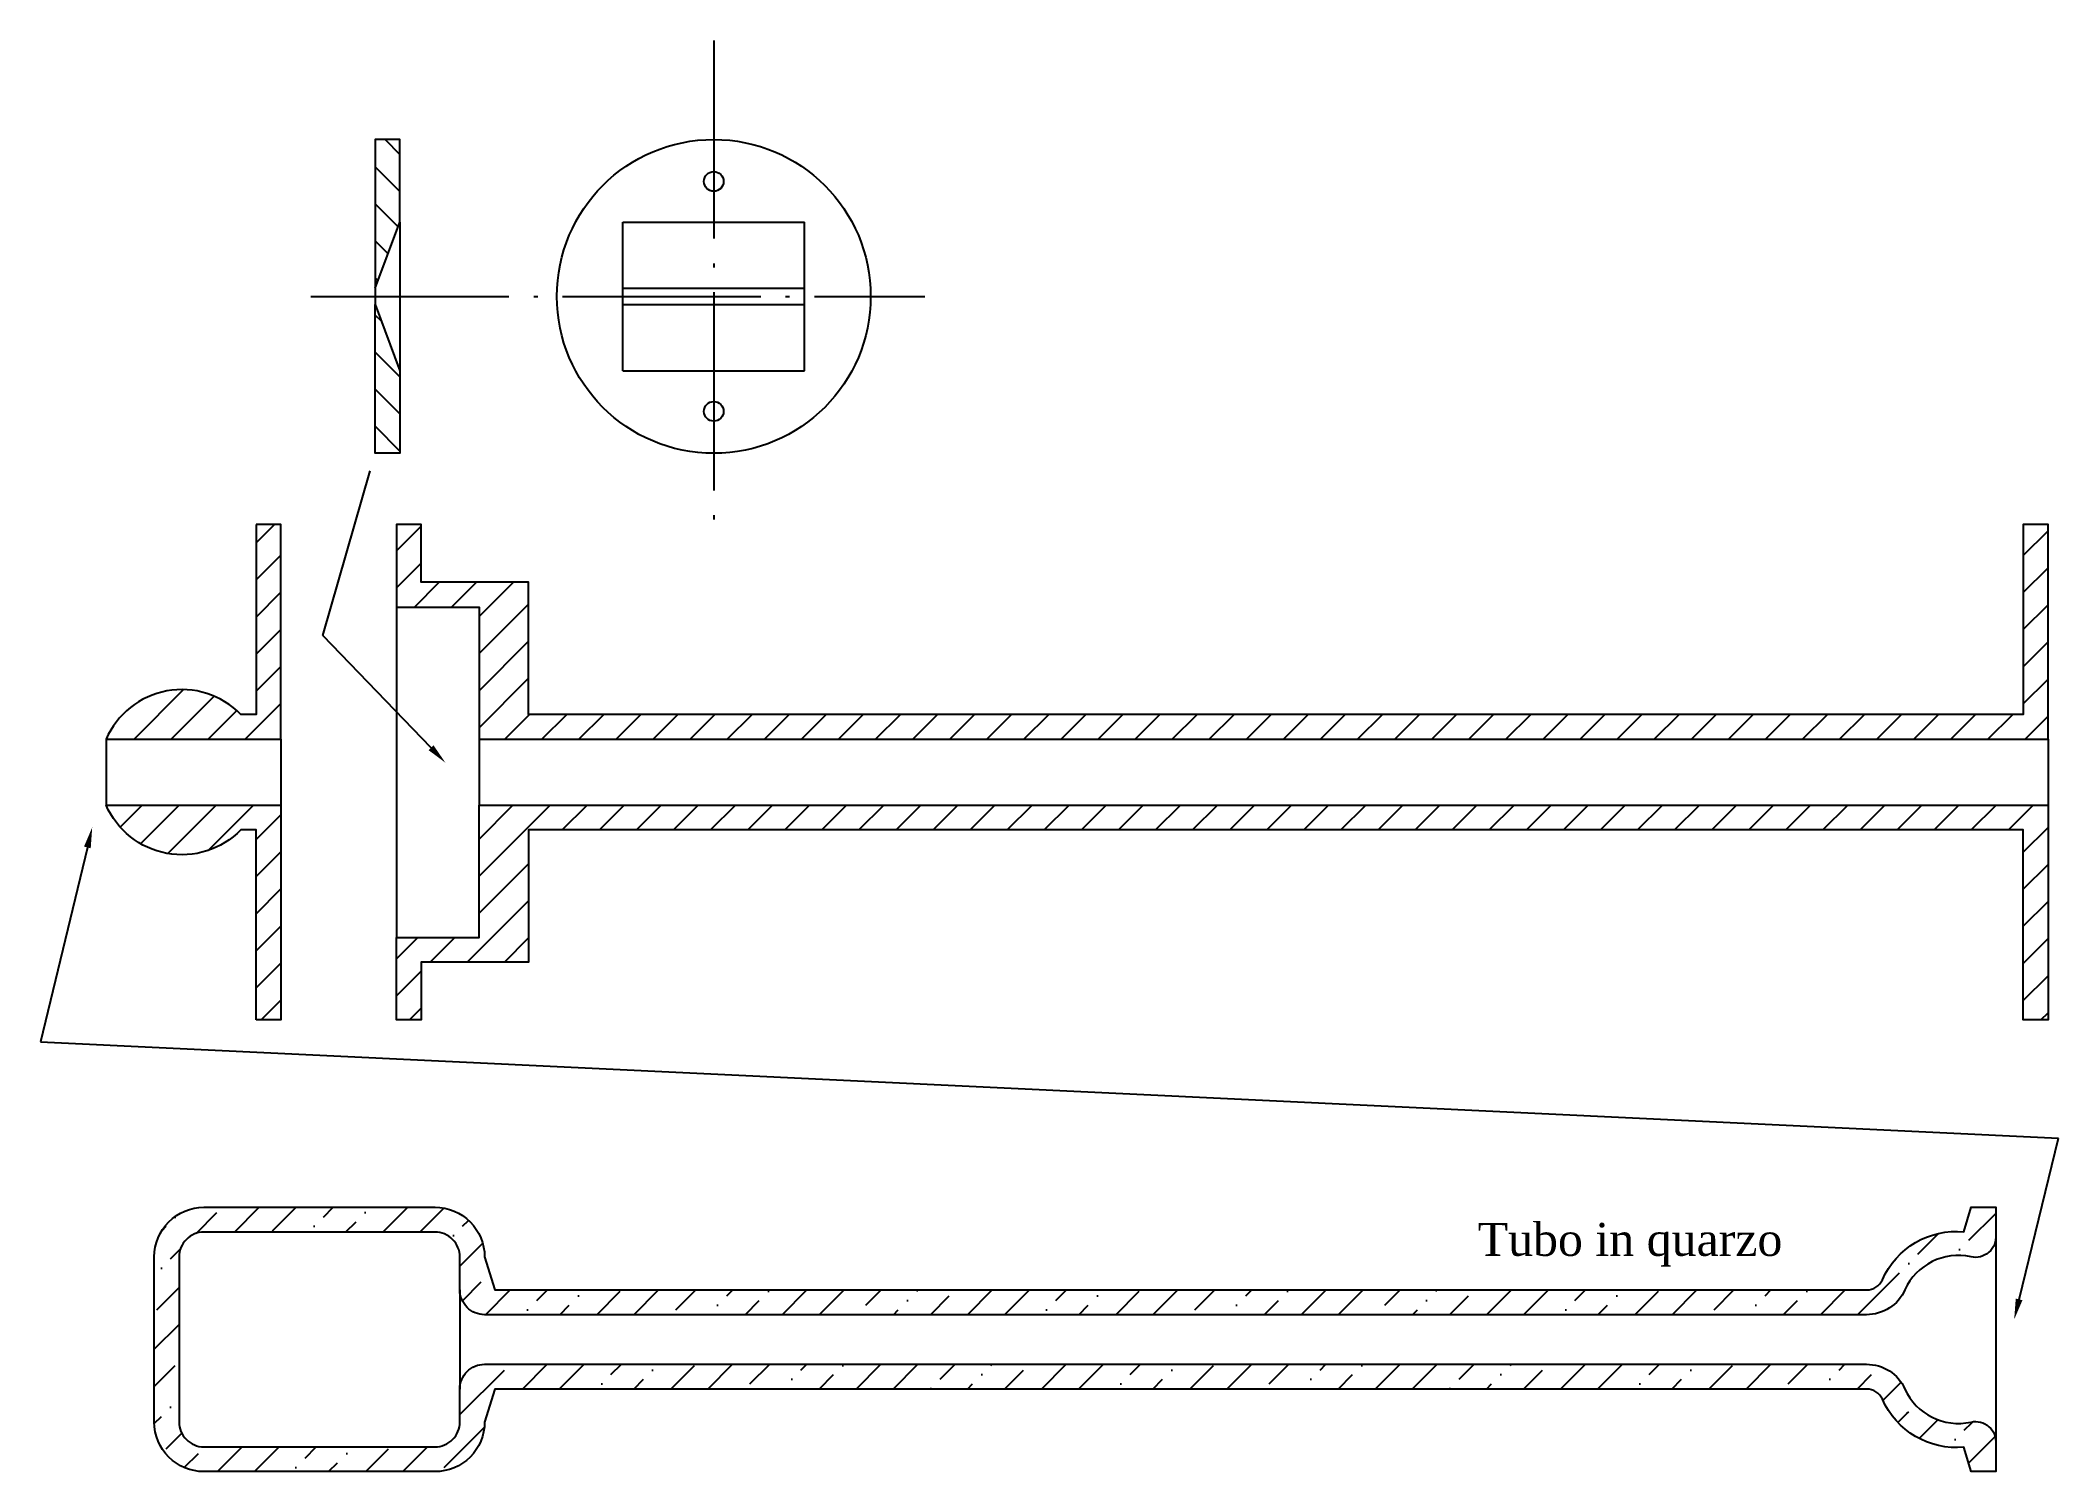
# Model space of a CAD drawing. Extents: x 4 to 248, y 25 to 199.
import ezdxf

# ---------------------------------------------------------------- set-up
doc = ezdxf.new("R2010")
doc.units = 0
doc.linetypes.add('ACAD_ISO04W100', pattern=[30.5, 24, -3, 0.5, -3])
for name, color, linetype in [('CONTORNI', 7, 'CONTINUOUS'), ('TRATTEGGI', 7, 'CONTINUOUS'), ('TRATTEGGIO', 7, 'CONTINUOUS')]:
    doc.layers.add(name, color=color, linetype=linetype)
doc.styles.get("Standard").update_dxf_attribs({"font": 'TIMES.TTF'})

msp = doc.modelspace()

# ---------------------------------------------------------------- hatches: boundary and pattern name
at = {"layer": 'CONTORNI'}
h = msp.add_hatch(dxfattribs=at)
h.set_pattern_fill('ANSI31', color=256, style=0)
edge = h.paths.add_edge_path()
edge.add_line((30, 140), (30, 117))
edge.add_line((30, 117), (28.14, 117))
edge.add_arc((21, 110), 10, 44.427, 156.4218)
edge.add_line((11.83, 114), (33, 114))
edge.add_line((33, 114), (33, 140))
edge.add_line((33, 140), (30, 140))
edge = h.paths.add_edge_path()
edge.add_line((30, 80), (30, 103))
edge.add_line((30, 103), (28.14, 103))
edge.add_arc((21, 110), 10, 203.5782, 315.573, ccw=False)
edge.add_line((11.83, 106), (33, 106))
edge.add_line((33, 106), (33, 80))
edge.add_line((33, 80), (30, 80))
h.paths.add_polyline_path([(57, 106), (247, 106), (247, 80), (244, 80), (244, 103), (63, 103), (63, 87), (50, 87), (50, 80), (47, 80), (47, 90), (57, 90)])
h.paths.add_polyline_path([(57, 114), (247, 114), (247, 140), (244, 140), (244, 117), (63, 117), (63, 133), (50, 133), (50, 140), (47, 140), (47, 130), (57, 130)])
at = {"layer": 'TRATTEGGI'}
h = msp.add_hatch(dxfattribs=at)
h.set_pattern_fill('ANSI36', color=256, style=0)
edge = h.paths.add_edge_path()
edge.add_line((17.67, 41.31), (17.67, 51.31))
edge.add_arc((23.67, 51.31), 6, 90, 180, ccw=False)
edge.add_line((23.67, 57.31), (51.67, 57.31))
edge.add_arc((51.67, 51.31), 6, 0, 90, ccw=False)
edge.add_line((57.67, 51.31), (58.91, 47.31))
edge.add_line((58.91, 47.31), (60.67, 47.31))
edge.add_line((60.67, 47.31), (225.02, 47.31))
edge.add_arc((225.02, 49.41), 2.1, 270, 335.6671)
edge.add_arc((235.92, 44.58), 9.82, 84.7685, 156.2099, ccw=False)
edge.add_line((236.81, 54.36), (237.67, 57.31))
edge.add_line((237.67, 57.31), (240.67, 57.31))
edge.add_line((240.67, 57.31), (240.67, 53.96))
edge.add_arc((238.21, 53.72), 2.47, -102.537, 5.4283, ccw=False)
edge.add_arc((236.13, 44.39), 7.09, 77.463, 155.6671)
edge.add_arc((225.02, 49.41), 5.1, 270, 335.6671, ccw=False)
edge.add_line((225.02, 44.31), (57.67, 44.31))
edge.add_arc((57.67, 47.31), 3, 180, 270, ccw=False)
edge.add_line((54.67, 47.31), (54.67, 51.31))
edge.add_arc((51.67, 51.31), 3, 0, 90)
edge.add_line((51.67, 54.31), (23.67, 54.31))
edge.add_arc((23.67, 51.31), 3, 90, 180)
edge.add_line((20.67, 51.31), (20.67, 41.31))
edge.add_line((20.67, 41.31), (20.67, 31.31))
edge.add_arc((23.67, 31.31), 3, 180, 270)
edge.add_line((23.67, 28.31), (51.67, 28.31))
edge.add_arc((51.67, 31.31), 3, 270, 360)
edge.add_line((54.67, 31.31), (54.67, 35.31))
edge.add_arc((57.67, 35.31), 3, 90, 180, ccw=False)
edge.add_line((57.67, 38.31), (225.02, 38.31))
edge.add_arc((225.02, 33.2), 5.1, 24.3329, 90, ccw=False)
edge.add_arc((236.13, 38.23), 7.09, 204.3329, 282.537)
edge.add_arc((238.21, 28.89), 2.47, -5.4283, 102.537, ccw=False)
edge.add_line((240.67, 28.66), (240.67, 25.31))
edge.add_line((240.67, 25.31), (237.67, 25.31))
edge.add_line((237.67, 25.31), (236.81, 28.26))
edge.add_arc((235.92, 38.03), 9.82, 203.7901, 275.2315, ccw=False)
edge.add_arc((225.02, 33.2), 2.1, 24.3329, 90)
edge.add_line((225.02, 35.31), (60.67, 35.31))
edge.add_line((60.67, 35.31), (58.91, 35.31))
edge.add_line((58.91, 35.31), (57.67, 31.31))
edge.add_arc((51.67, 31.31), 6, -90, 0, ccw=False)
edge.add_line((51.67, 25.31), (23.67, 25.31))
edge.add_arc((23.67, 31.31), 6, 180, 270, ccw=False)
edge.add_line((17.67, 31.31), (17.67, 41.31))
at = {"layer": 'TRATTEGGIO', "linetype": 'CONTINUOUS'}
h = msp.add_hatch(dxfattribs=at)
h.set_pattern_fill('ANSI31', color=256, angle=90, style=0)
h.set_pattern_definition([(135, (-103.581, -32.389), (-2.245064, -2.245064), [])])
h.paths.add_polyline_path([(44.42, 168.61), (47.42, 176.61), (47.42, 186.61), (44.42, 186.61)])
h.paths.add_polyline_path([(44.42, 166.61), (47.42, 158.61), (47.42, 148.61), (44.42, 148.61)])

# ---------------------------------------------------------------- linework, layer by layer
at = {"layer": 'CONTORNI', "linetype": 'ACAD_ISO04W100'}
for p, q in [((85.42, 198.61), (85.42, 139.61)), ((36.61, 167.61), (110.99, 167.61))]:
    msp.add_line(p, q, dxfattribs=at)
at = {"layer": 'CONTORNI', "linetype": 'CONTINUOUS'}
for p, q in [((47.42, 176.61), (47.42, 158.61)), ((74.42, 176.61), (96.42, 176.61)), ((74.42, 158.61), (74.42, 176.61)), ((96.42, 158.61), (96.42, 176.61)), ((44.42, 168.61), (44.42, 166.61)), ((74.42, 168.61), (96.42, 168.61)), ((74.42, 166.61), (96.42, 166.61)), ((74.42, 158.61), (96.42, 158.61))]:
    msp.add_line(p, q, dxfattribs=at)
at = {"layer": 'CONTORNI'}
for p, q in [((47, 130), (47, 90)), ((11.83, 114), (11.83, 106)), ((33, 114), (33, 106)), ((57, 114), (57, 106)), ((247, 114), (247, 106)), ((240.67, 53.96), (240.67, 28.66)), ((54.67, 47.31), (54.67, 35.31))]:
    msp.add_line(p, q, dxfattribs=at)
at = {"layer": 'CONTORNI', "linetype": 'CONTINUOUS'}
for points in [[(44.42, 168.61), (47.42, 176.61), (47.42, 186.61), (44.42, 186.61), (44.42, 168.61)], [(44.42, 166.61), (47.42, 158.61), (47.42, 148.61), (44.42, 148.61), (44.42, 166.61)]]:
    msp.add_lwpolyline(points, close=True, dxfattribs=at)
at = {"layer": 'CONTORNI'}
for points in [[(30, 140), (30, 117), (28.14, 117, 0.53168), (11.83, 114), (33, 114), (33, 140)], [(30, 80), (30, 103), (28.14, 103, -0.53168), (11.83, 106), (33, 106), (33, 80)], [(17.67, 41.31), (17.67, 51.31, -0.414214), (23.67, 57.31), (51.67, 57.31, -0.414214), (57.67, 51.31), (58.91, 47.31), (60.67, 47.31), (225.02, 47.31, 0.294634), (226.94, 48.54, -0.322227), (236.81, 54.36), (237.67, 57.31), (240.67, 57.31), (240.67, 53.96, -0.509335), (237.67, 51.31, 0.355121), (229.67, 47.31, -0.294634), (225.02, 44.31), (57.67, 44.31, -0.414214), (54.67, 47.31), (54.67, 51.31, 0.414214), (51.67, 54.31), (23.67, 54.31, 0.414214), (20.67, 51.31), (20.67, 41.31), (20.67, 31.31, 0.414214), (23.67, 28.31), (51.67, 28.31, 0.414214), (54.67, 31.31), (54.67, 35.31, -0.414214), (57.67, 38.31), (225.02, 38.31, -0.294634), (229.67, 35.31, 0.355121), (237.67, 31.31, -0.509335), (240.67, 28.66), (240.67, 25.31), (237.67, 25.31), (236.81, 28.26, -0.322227), (226.94, 34.07, 0.294634), (225.02, 35.31), (60.67, 35.31), (58.91, 35.31), (57.67, 31.31, -0.414214), (51.67, 25.31), (23.67, 25.31, -0.414214), (17.67, 31.31)]]:
    msp.add_lwpolyline(points, format="xyb", close=True, dxfattribs=at)
for points in [[(57, 114), (247, 114), (247, 140), (244, 140), (244, 117), (63, 117), (63, 133), (50, 133), (50, 140), (47, 140), (47, 130), (57, 130), (57, 114)], [(57, 106), (247, 106), (247, 80), (244, 80), (244, 103), (63, 103), (63, 87), (50, 87), (50, 80), (47, 80), (47, 90), (57, 90), (57, 106)]]:
    msp.add_lwpolyline(points, close=True, dxfattribs=at)
at = {"layer": 'CONTORNI', "linetype": 'CONTINUOUS'}
for centre, radius in [((85.42, 167.61), 19), ((85.42, 181.53), 1.19), ((85.42, 153.69), 1.19)]:
    msp.add_circle(centre, radius, dxfattribs=at)
at = {"layer": 'TRATTEGGI'}
for p, q in [((38.09, 126.54), (43.8, 146.5)), ((51.19, 112.95), (38.09, 126.54)), ((9.56, 100.89), (3.87, 77.33)), ((3.87, 77.33), (248.28, 65.68)), ((243.5, 46.16), (248.28, 65.68))]:
    msp.add_line(p, q, dxfattribs=at)
for points in [[(51.49, 113.24), (50.89, 112.66), (52.92, 111.15)], [(9.16, 100.99), (9.97, 100.79), (10.15, 103.32)], [(243.9, 46.06), (243.09, 46.26), (242.9, 43.73)]]:
    msp.add_solid(points, dxfattribs=at)

# ---------------------------------------------------------------- texts
msp.add_text('Tubo in quarzo', height=4, dxfattribs=at).set_placement((177.92, 51.43))

doc.saveas('drawing.dxf')
